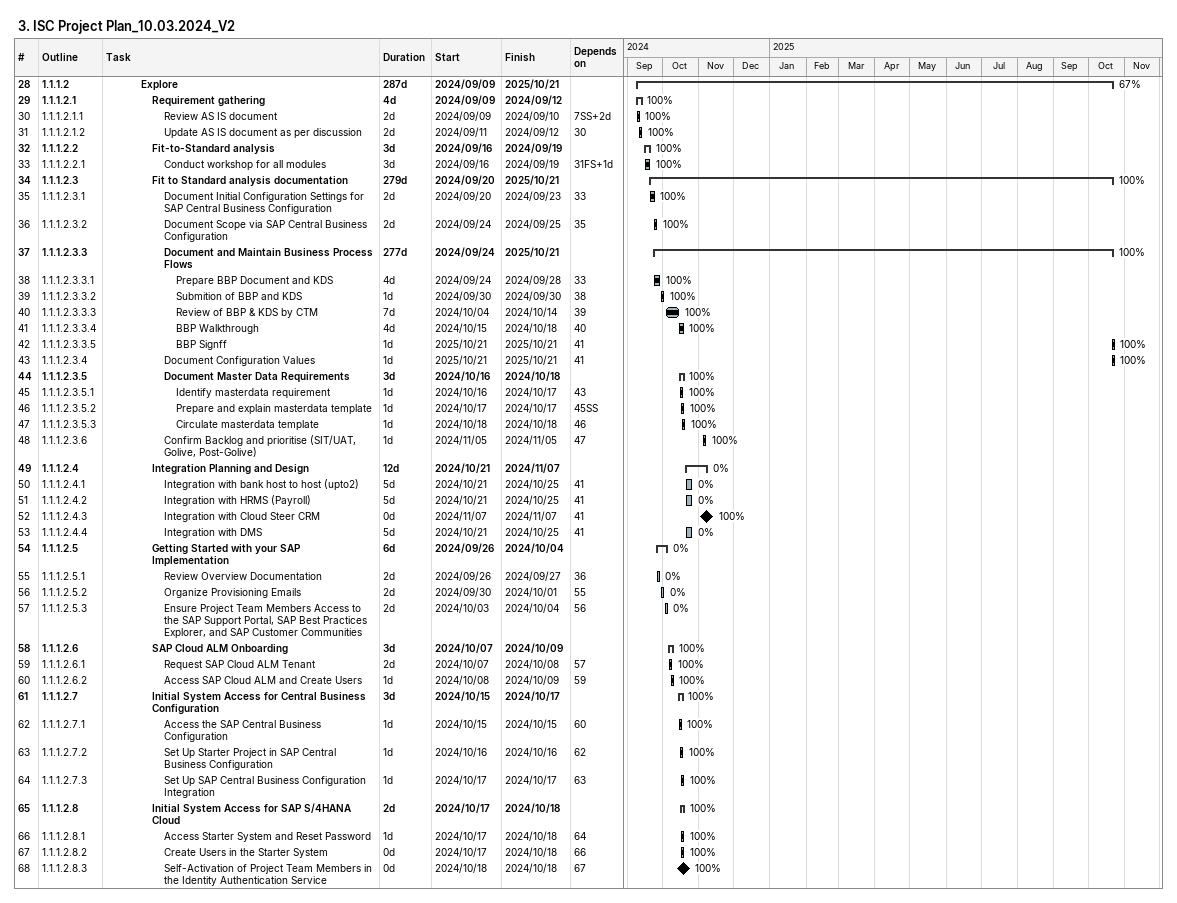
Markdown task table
3. ISC Project Plan_10.03.2024_V2

| ID | WBS | Task | Duration | Start | Finish | Predecessors | % complete |
|---|---|---|---|---|---|---|---|
| 28 | 1.1.1.2 | **Explore** | 287d | 2024-09-09 | 2025-10-21 |  | 67 |
| 29 | 1.1.1.2.1 | **Requirement gathering** | 4d | 2024-09-09 | 2024-09-12 |  | 100 |
| 30 | 1.1.1.2.1.1 | Review AS IS document | 2d | 2024-09-09 | 2024-09-10 | 7SS+2d | 100 |
| 31 | 1.1.1.2.1.2 | Update AS IS document as per discussion | 2d | 2024-09-11 | 2024-09-12 | 30 | 100 |
| 32 | 1.1.1.2.2 | **Fit-to-Standard analysis** | 3d | 2024-09-16 | 2024-09-19 |  | 100 |
| 33 | 1.1.1.2.2.1 | Conduct workshop for all modules | 3d | 2024-09-16 | 2024-09-19 | 31FS+1d | 100 |
| 34 | 1.1.1.2.3 | **Fit to Standard analysis documentation** | 279d | 2024-09-20 | 2025-10-21 |  | 100 |
| 35 | 1.1.1.2.3.1 | Document Initial Configuration Settings for SAP Central Business Configuration | 2d | 2024-09-20 | 2024-09-23 | 33 | 100 |
| 36 | 1.1.1.2.3.2 | Document Scope via SAP Central Business Configuration | 2d | 2024-09-24 | 2024-09-25 | 35 | 100 |
| 37 | 1.1.1.2.3.3 | **Document and Maintain Business Process Flows** | 277d | 2024-09-24 | 2025-10-21 |  | 100 |
| 38 | 1.1.1.2.3.3.1 | Prepare BBP Document and KDS | 4d | 2024-09-24 | 2024-09-28 | 33 | 100 |
| 39 | 1.1.1.2.3.3.2 | Submition of BBP and KDS | 1d | 2024-09-30 | 2024-09-30 | 38 | 100 |
| 40 | 1.1.1.2.3.3.3 | Review of BBP & KDS by CTM | 7d | 2024-10-04 | 2024-10-14 | 39 | 100 |
| 41 | 1.1.1.2.3.3.4 | BBP Walkthrough | 4d | 2024-10-15 | 2024-10-18 | 40 | 100 |
| 42 | 1.1.1.2.3.3.5 | BBP Signff | 1d | 2025-10-21 | 2025-10-21 | 41 | 100 |
| 43 | 1.1.1.2.3.4 | Document Configuration Values | 1d | 2025-10-21 | 2025-10-21 | 41 | 100 |
| 44 | 1.1.1.2.3.5 | **Document Master Data Requirements** | 3d | 2024-10-16 | 2024-10-18 |  | 100 |
| 45 | 1.1.1.2.3.5.1 | Identify masterdata requirement | 1d | 2024-10-16 | 2024-10-17 | 43 | 100 |
| 46 | 1.1.1.2.3.5.2 | Prepare and explain masterdata template | 1d | 2024-10-17 | 2024-10-17 | 45SS | 100 |
| 47 | 1.1.1.2.3.5.3 | Circulate masterdata template | 1d | 2024-10-18 | 2024-10-18 | 46 | 100 |
| 48 | 1.1.1.2.3.6 | Confirm Backlog and prioritise (SIT/UAT, Golive, Post-Golive) | 1d | 2024-11-05 | 2024-11-05 | 47 | 100 |
| 49 | 1.1.1.2.4 | **Integration Planning and Design** | 12d | 2024-10-21 | 2024-11-07 |  | 0 |
| 50 | 1.1.1.2.4.1 | Integration with bank host to host (upto2) | 5d | 2024-10-21 | 2024-10-25 | 41 | 0 |
| 51 | 1.1.1.2.4.2 | Integration with HRMS (Payroll) | 5d | 2024-10-21 | 2024-10-25 | 41 | 0 |
| 52 | 1.1.1.2.4.3 | Integration with Cloud Steer CRM | 0d | 2024-11-07 | 2024-11-07 | 41 | 100 |
| 53 | 1.1.1.2.4.4 | Integration with DMS | 5d | 2024-10-21 | 2024-10-25 | 41 | 0 |
| 54 | 1.1.1.2.5 | **Getting Started with your SAP Implementation** | 6d | 2024-09-26 | 2024-10-04 |  | 0 |
| 55 | 1.1.1.2.5.1 | Review Overview Documentation | 2d | 2024-09-26 | 2024-09-27 | 36 | 0 |
| 56 | 1.1.1.2.5.2 | Organize Provisioning Emails | 2d | 2024-09-30 | 2024-10-01 | 55 | 0 |
| 57 | 1.1.1.2.5.3 | Ensure Project Team Members Access to the SAP Support Portal, SAP Best Practices Explorer, and SAP Customer Communities | 2d | 2024-10-03 | 2024-10-04 | 56 | 0 |
| 58 | 1.1.1.2.6 | **SAP Cloud ALM Onboarding** | 3d | 2024-10-07 | 2024-10-09 |  | 100 |
| 59 | 1.1.1.2.6.1 | Request SAP Cloud ALM Tenant | 2d | 2024-10-07 | 2024-10-08 | 57 | 100 |
| 60 | 1.1.1.2.6.2 | Access SAP Cloud ALM and Create Users | 1d | 2024-10-08 | 2024-10-09 | 59 | 100 |
| 61 | 1.1.1.2.7 | **Initial System Access for Central Business Configuration** | 3d | 2024-10-15 | 2024-10-17 |  | 100 |
| 62 | 1.1.1.2.7.1 | Access the SAP Central Business Configuration | 1d | 2024-10-15 | 2024-10-15 | 60 | 100 |
| 63 | 1.1.1.2.7.2 | Set Up Starter Project in SAP Central Business Configuration | 1d | 2024-10-16 | 2024-10-16 | 62 | 100 |
| 64 | 1.1.1.2.7.3 | Set Up SAP Central Business Configuration Integration | 1d | 2024-10-17 | 2024-10-17 | 63 | 100 |
| 65 | 1.1.1.2.8 | **Initial System Access for SAP S/4HANA Cloud** | 2d | 2024-10-17 | 2024-10-18 |  | 100 |
| 66 | 1.1.1.2.8.1 | Access Starter System and Reset Password | 1d | 2024-10-17 | 2024-10-18 | 64 | 100 |
| 67 | 1.1.1.2.8.2 | Create Users in the Starter System | 0d | 2024-10-17 | 2024-10-18 | 66 | 100 |
| 68 | 1.1.1.2.8.3 | Self-Activation of Project Team Members in the Identity Authentication Service | 0d | 2024-10-18 | 2024-10-18 | 67 | 100 |
